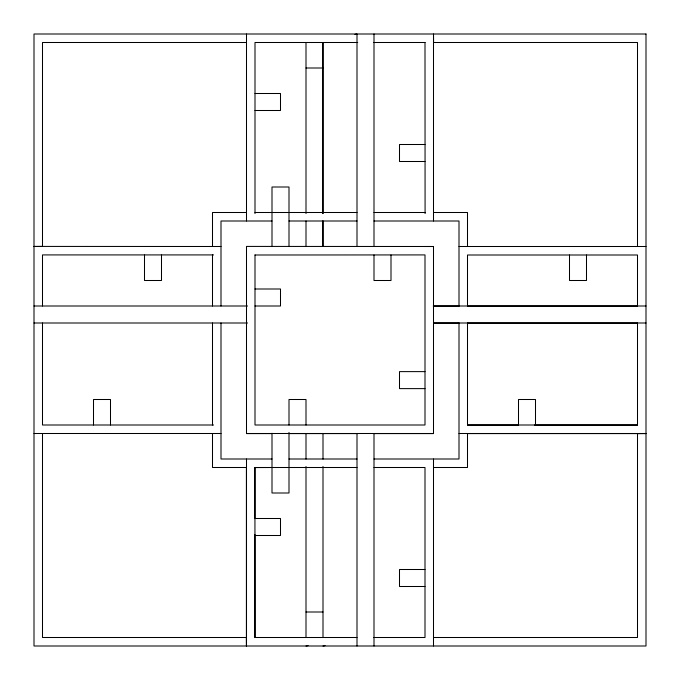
<?xml version="1.0" encoding="UTF-8"?>
<svg xmlns="http://www.w3.org/2000/svg" width="680" height="680" viewBox="0 0 680 680"><rect width="100%" height="100%" fill="white"/><g stroke="black" fill="none" stroke-linecap="round" stroke-linejoin="round"><path stroke-width="1.02" d="M354.918 34.348L357 34L357 246.415M306 646L308.082 645.652M323 646L325.065 645.652M34 246.5L42.5 246.415M637.5 433.585L646 433.5L459 433.5M272 467.5L254.915 467.56L255 637.5M246.5 42.5L42.5 42.5L42.5 246.5M357.731 42.5L255 42.5L255 213.562M373.515 42.5L425.085 42.5M433.5 42.5L637.5 42.5L637.5 246.5M306 68L323 68M255 93.5L280.5 93.5L280.5 110.5L255 110.5M425 144.5L399.5 144.5L399.5 161.5L425 161.5M246.5 212.5L212.5 212.5L212.5 246.5M255 212.5L357 212.5M374 212.5L425.085 212.5M433.5 212.5L467.5 212.5L467.5 246.5M272 221L221 221L221 306M289 221L357 221M374 221L459 221L459 306M34 246.415L221 246.5M373.515 433.585L433.5 433.585L433.5 246.5L246.5 246.415L246.5 433.585L272 433.585M459 246.5L646 246.5M213.562 254.915L42.5 254.915L42.5 306M255 255L425 254.915L425 425L255 425L255 254.915M255 289L280.5 289L280.5 306L255 306M34 306L247.562 306M433.245 306L646 306M433.5 306.085L459 306.085M467.5 306.085L637.5 306.085M34 323L247.562 323M433.5 323L646 323M433.5 323.085L459 323.085M467.5 323.085L637.5 323.085M425 371.62L399.5 371.62L399.5 388.62L425 388.62M213.562 425L42.5 425L42.5 323M467.5 425L637.5 425M518.5 425.085L467.5 425.085L467.5 323M534.438 425.085L637.5 425.085L637.5 323M34 433.5L221 433.5M246.5 433.5L433.5 433.5M289 433.585L357.731 433.585M467.5 433.585L646 433.585M272 459L221 459L221 323M289 459L357 459M374 459L459 459L459 323M246.5 467.5L212.5 467.5L212.5 433.5M357 467.5L254.915 467.5L254.915 518.542M374 467.5L425 467.5L425 637.5L373.745 637.5M433.5 467.5L467.5 467.5L467.5 433.5M255 518.5L280.5 518.5L280.5 535.5L255 535.5M425 569.5L399.5 569.5L399.5 586.5L425 586.5M306 612L323 612M246.5 637.5L42.5 637.5L42.5 433.5M357 637.5L254.915 637.5L254.915 534.438M433.5 637.5L637.5 637.5L637.5 433.5M433.5 246.5L425 246.5M433.585 42.5L433.5 34L433.5 221M246.415 637.5L246.5 646L246.5 459M637.5 306.255L637.5 255L467.5 255L467.5 306M586.5 255L586.5 280.5L569.5 280.5L569.5 255M535.5 425L535.5 399.5L518.5 399.5L518.5 425M433.5 459L433.5 646M425 42.5L425.085 213.562M391 255L391 280.5L374 280.5L374 255M374 34L374 246.415M374 433.5L374 646M357 433.5L357 646M323 42.5L323 213.562M323 221L323 246.5M323 433.585L323 459.077M323 466.506L323 637.5M322.873 42.5L322.873 213.562M322.873 221L322.873 246.5M306 42.5L306 213.562M306 221L306 246.5M306 425L306 399.5L289 399.5L289 425M306 433.585L306 459.077M306 466.506L306 637.5M289 246.5L289 187L272 187L272 246.5M289 432.438L289 493L272 493L272 433.245M246.5 34L246.5 221M246.415 467.5L246.415 646M212.5 254.915L212.5 306M212.5 323L212.5 425M161.5 255L161.5 280.5L144.5 280.5L144.5 255M110.5 425L110.5 399.5L93.5 399.5L93.5 425M646 34L34 34L34 646L646 646L646 34"/></g></svg>
